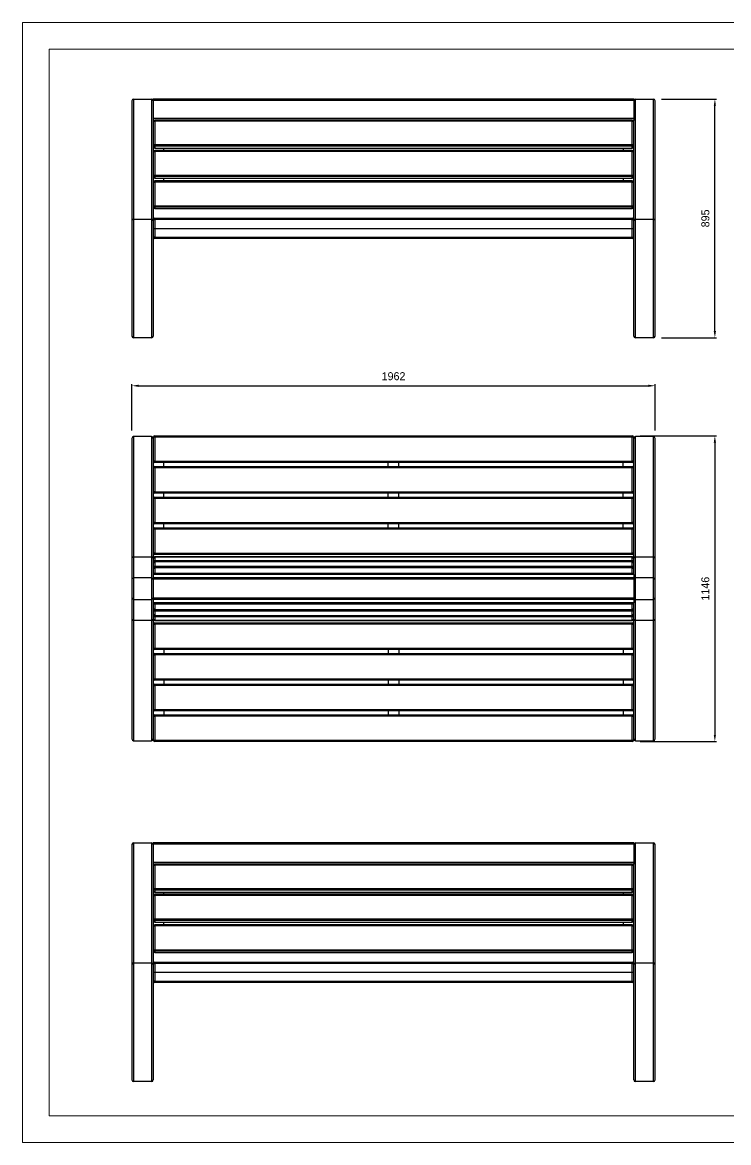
# Model space of a CAD drawing. Header units: millimetres. Extents: x 6705 to 12645, y -2836 to 1364.
# Drawn here: x 6705 to 9353, y -2836 to 1364 of the extents above; entities that cross this region are included whole.
import ezdxf

# ---------------------------------------------------------------- set-up
doc = ezdxf.new("R2010")
doc.units = ezdxf.units.MM
doc.header["$PDSIZE"] = -1
doc.layers.add('tabelka', color=155, linetype='Continuous')
doc.layers.add('WYMIAR', color=96, linetype='Continuous')
doc.dimstyles.new('1-1', dxfattribs={"dimtxt": 30, "dimasz": 25, "dimexe": 6.25, "dimexo": 30, "dimgap": 20.625, "dimtad": 1, "dimdec": 1, "dimtxsty": 'Standard', "dimcen": 0, "dimclrd": 2, "dimclre": 2, "dimclrt": 2, "dimadec": 0, "dimazin": 0, "dimtfac": 1, "dimtdec": 1, "dimtmove": 0, "dimatfit": 3, "dimfxl": 0, "dimarcsym": 0})

# ---------------------------------------------------------------- blocks, each defined once
blk = doc.blocks.new('front')
for p, q in [((2468.8, 1908.2), (2468.8, 1458.2)), ((2475.2, 1914.6), (2475.2, 1464.6)), ((2475.2, 1914.6), (2542.4, 1914.6)), ((2542.4, 1914.6), (2542.4, 1464.6)), ((4350.8, 1914.6), (2548.8, 1914.6)), ((2548.8, 1914.6), (2548.8, 1909.6)), ((4350.8, 1909.6), (2548.8, 1909.6)), ((2548.8, 1909.6), (2548.8, 1841.7)), ((4350.8, 1914.6), (4350.8, 1909.6)), ((4350.8, 1909.6), (4350.8, 1841.7)), ((4357.2, 1464.6), (4357.2, 1914.6)), ((4357.2, 1914.6), (4424.4, 1914.6)), ((4424.4, 1464.6), (4424.4, 1914.6)), ((4430.8, 1458.2), (4430.8, 1908.2)), ((4350.8, 1841.7), (2548.8, 1841.7)), ((2548.8, 1841.7), (2548.8, 1834.8)), ((2548.8, 1834.8), (2548.8, 1834.7)), ((2552, 1834.8), (2548.8, 1834.8)), ((2548.8, 1834.7), (2548.8, 1458.2)), ((2550.5, 1833.2), (2548.8, 1833.2)), ((2549.8, 1829.7), (2548.8, 1829.7)), ((2549.8, 1743), (2549.8, 1830.6)), ((4344.8, 1835.6), (2554.8, 1835.6)), ((2554.8, 1835.6), (2554.8, 1831.8)), ((2554.8, 1831.8), (2554.8, 1744.2)), ((4344.8, 1831.8), (2554.8, 1831.8)), ((4344.8, 1831.8), (4344.8, 1835.6)), ((4344.8, 1744.2), (4344.8, 1831.8)), ((4350.8, 1834.8), (4347.6, 1834.8)), ((4350.8, 1833.2), (4349.1, 1833.2)), ((4349.8, 1830.6), (4349.8, 1743)), ((4350.8, 1829.7), (4349.8, 1829.7)), ((4350.8, 1841.7), (4350.8, 1834.8)), ((4350.8, 1834.8), (4350.8, 1834.7)), ((4350.8, 1458.2), (4350.8, 1834.7)), ((2549.8, 1735.5), (2549.8, 1743)), ((2554.8, 1744.2), (4344.8, 1744.2)), ((2554.8, 1738.1), (2554.8, 1744.2)), ((4344.8, 1738.1), (2554.8, 1738.1)), ((2554.8, 1738.1), (2554.8, 1730.6)), ((2554.8, 1730.6), (4344.8, 1730.6)), ((4344.8, 1722.2), (2554.8, 1722.2)), ((2554.8, 1722.2), (2554.8, 1718.1)), ((2588.8, 1722.2), (2588.8, 1730.6)), ((4310.8, 1730.6), (4310.8, 1722.2)), ((4344.8, 1744.2), (4344.8, 1738.1)), ((4344.8, 1730.6), (4344.8, 1738.1)), ((4344.8, 1718.1), (4344.8, 1722.2)), ((4349.8, 1743), (4349.8, 1735.5)), ((2549.8, 1628.8), (2549.8, 1717.2)), ((2554.8, 1718.1), (2554.8, 1629.7)), ((4344.8, 1718.1), (2554.8, 1718.1)), ((4344.8, 1629.7), (4344.8, 1718.1)), ((4349.8, 1717.2), (4349.8, 1628.8)), ((2549.8, 1622.6), (2549.8, 1628.8)), ((2549.8, 1513.7), (2549.8, 1602.7)), ((2554.8, 1629.7), (4344.8, 1629.7)), ((2554.8, 1623.9), (2554.8, 1629.7)), ((4344.8, 1623.9), (2554.8, 1623.9)), ((2554.8, 1623.9), (2554.8, 1617.7)), ((2554.8, 1617.7), (4344.8, 1617.7)), ((4344.8, 1607.7), (2554.8, 1607.7)), ((2554.8, 1607.7), (2554.8, 1603.5)), ((2554.8, 1603.5), (2554.8, 1514.4)), ((4344.8, 1603.5), (2554.8, 1603.5)), ((2588.8, 1607.7), (2588.8, 1617.7)), ((4310.8, 1617.7), (4310.8, 1607.7)), ((4344.8, 1629.7), (4344.8, 1623.9)), ((4344.8, 1617.7), (4344.8, 1623.9)), ((4344.8, 1603.5), (4344.8, 1607.7)), ((4344.8, 1514.4), (4344.8, 1603.5)), ((4349.8, 1628.8), (4349.8, 1622.6)), ((4349.8, 1602.7), (4349.8, 1513.7)), ((2549.8, 1508.9), (2549.8, 1513.7)), ((2554.8, 1514.4), (4344.8, 1514.4)), ((2554.8, 1508.7), (2554.8, 1514.4)), ((4344.8, 1514.4), (4344.8, 1508.7)), ((4349.8, 1513.7), (4349.8, 1508.9)), ((2548.8, 1505.6), (2551, 1505.6)), ((2548.8, 1505.1), (2551.6, 1505.1)), ((4344.8, 1508.7), (2554.8, 1508.7)), ((2554.8, 1508.7), (2554.8, 1503.9)), ((2554.8, 1503.9), (4344.8, 1503.9)), ((4344.8, 1503.9), (4344.8, 1508.7)), ((4348.1, 1505.1), (4350.8, 1505.1)), ((4348.6, 1505.6), (4350.8, 1505.6)), ((2468.8, 1458.2), (2468.8, 1026)), ((2475.2, 1464.6), (2475.2, 1019.6)), ((2475.2, 1464.6), (2542.4, 1464.6)), ((2542.4, 1464.6), (2542.4, 1019.6)), ((2548.8, 1458.2), (2548.8, 1026)), ((2548.8, 1429.6), (2549.8, 1429.6)), ((2549.8, 1429.6), (2549.8, 1462.6)), ((2549.8, 1462.6), (2554.8, 1462.6)), ((2549.8, 1396.6), (2549.8, 1429.6)), ((2549.8, 1429.6), (2554.8, 1429.6)), ((2554.8, 1467.6), (4344.8, 1467.6)), ((2554.8, 1462.6), (2554.8, 1467.6)), ((4344.8, 1462.6), (2554.8, 1462.6)), ((2554.8, 1462.6), (2554.8, 1429.6)), ((2554.8, 1429.6), (2554.8, 1396.6)), ((2554.8, 1429.6), (4344.8, 1429.6)), ((4344.8, 1467.6), (4344.8, 1462.6)), ((4344.8, 1429.6), (4344.8, 1462.6)), ((4344.8, 1462.6), (4349.8, 1462.6)), ((4344.8, 1396.6), (4344.8, 1429.6)), ((4344.8, 1429.6), (4349.8, 1429.6)), ((4349.8, 1462.6), (4349.8, 1429.6)), ((4349.8, 1429.6), (4349.8, 1396.6)), ((4350.8, 1429.6), (4349.8, 1429.6)), ((4350.8, 1026), (4350.8, 1458.2)), ((4357.2, 1019.6), (4357.2, 1464.6)), ((4357.2, 1464.6), (4424.4, 1464.6)), ((4424.4, 1019.6), (4424.4, 1464.6)), ((4430.8, 1026), (4430.8, 1458.2)), ((2549.8, 1405.6), (2548.8, 1405.6)), ((2554.8, 1396.6), (2549.8, 1396.6)), ((2554.8, 1396.6), (2554.8, 1391.6)), ((2554.8, 1396.6), (4344.8, 1396.6)), ((4344.8, 1391.6), (2554.8, 1391.6)), ((4344.8, 1396.6), (4344.8, 1391.6)), ((4344.8, 1396.6), (4349.8, 1396.6)), ((4349.8, 1405.6), (4350.8, 1405.6)), ((2542.4, 1019.6), (2475.2, 1019.6)), ((4424.4, 1019.6), (4357.2, 1019.6))]:
    blk.add_line(p, q)
at = {"flags": 128}
for points in [[(2549.8, 1830.6), (2549.9, 1830.8), (2550.2, 1831.1), (2550.7, 1831.3), (2551.3, 1831.4), (2552, 1831.6), (2552.9, 1831.7), (2553.8, 1831.7), (2554.8, 1831.8)], [(4344.8, 1831.8), (4345.8, 1831.7), (4346.7, 1831.7), (4347.6, 1831.6), (4348.3, 1831.4), (4349, 1831.3), (4349.4, 1831.1), (4349.7, 1830.8), (4349.8, 1830.6)], [(2549.8, 1743), (2549.9, 1743.2), (2550.2, 1743.5), (2550.7, 1743.7), (2551.3, 1743.8), (2552, 1744), (2552.9, 1744.1), (2553.8, 1744.1), (2554.8, 1744.2)], [(4344.8, 1744.2), (4345.8, 1744.1), (4346.7, 1744.1), (4347.6, 1744), (4348.3, 1743.8), (4349, 1743.7), (4349.4, 1743.5), (4349.7, 1743.2), (4349.8, 1743)], [(2549.8, 1717.2), (2549.9, 1717.4), (2550.2, 1717.5), (2550.7, 1717.7), (2551.3, 1717.8), (2552, 1718), (2552.9, 1718), (2553.8, 1718.1), (2554.8, 1718.1)], [(4344.8, 1718.1), (4345.8, 1718.1), (4346.7, 1718), (4347.6, 1718), (4348.3, 1717.8), (4349, 1717.7), (4349.4, 1717.5), (4349.7, 1717.4), (4349.8, 1717.2)], [(2549.8, 1628.8), (2549.9, 1629), (2550.2, 1629.1), (2550.7, 1629.3), (2551.3, 1629.4), (2552, 1629.6), (2552.9, 1629.6), (2553.8, 1629.7), (2554.8, 1629.7)], [(2549.8, 1602.7), (2549.9, 1602.9), (2550.2, 1603), (2550.7, 1603.1), (2551.3, 1603.2), (2552, 1603.3), (2552.9, 1603.4), (2553.8, 1603.4), (2554.8, 1603.5)], [(4344.8, 1629.7), (4345.8, 1629.7), (4346.7, 1629.6), (4347.6, 1629.6), (4348.3, 1629.4), (4349, 1629.3), (4349.4, 1629.1), (4349.7, 1629), (4349.8, 1628.8)], [(4344.8, 1603.5), (4345.8, 1603.4), (4346.7, 1603.4), (4347.6, 1603.3), (4348.3, 1603.2), (4349, 1603.1), (4349.4, 1603), (4349.7, 1602.9), (4349.8, 1602.7)], [(2549.8, 1513.7), (2549.9, 1513.8), (2550.2, 1514), (2550.7, 1514.1), (2551.3, 1514.2), (2552, 1514.3), (2552.9, 1514.4), (2553.8, 1514.4), (2554.8, 1514.4)], [(4344.8, 1514.4), (4345.8, 1514.4), (4346.7, 1514.4), (4347.6, 1514.3), (4348.3, 1514.2), (4349, 1514.1), (4349.4, 1514), (4349.7, 1513.8), (4349.8, 1513.7)]]:
    blk.add_lwpolyline(points, dxfattribs=at)
for centre, radius, start, end in [((2475.2, 1908.2), 6.4, 90, 180), ((2542.4, 1908.2), 6.4, 0, 90), ((4357.2, 1908.2), 6.4, 90, 180), ((4424.4, 1908.2), 6.4, 0, 90), ((2554.8, 1830.6), 5, 90, 180), ((4344.8, 1830.6), 5, 0, 90), ((2554.7, 1743.1), 4.93, 180.7825, 270.7631), ((2554.7, 1735.5), 4.93, 180.7819, 270.7638), ((2554.8, 1717.2), 5, 90, 180), ((4344.9, 1743.1), 4.93, 269.2369, 359.2175), ((4344.9, 1735.5), 4.93, 269.2362, 359.2181), ((4344.8, 1717.2), 5, 0, 90), ((2554.8, 1628.8), 4.96, 180.519, 270.5106), ((2554.8, 1622.6), 4.96, 180.5187, 270.5116), ((2554.8, 1602.7), 5, 90, 180), ((4344.9, 1628.8), 4.96, 269.4894, 359.481), ((4344.9, 1622.6), 4.96, 269.4884, 359.4813), ((4344.8, 1602.7), 5, 0, 90), ((2554.8, 1513.7), 4.97, 180.311, 270.3084), ((4344.8, 1513.7), 4.97, 269.6916, 359.689), ((2554.8, 1508.9), 4.97, 180.311, 270.3084), ((4344.8, 1508.9), 4.97, 269.6916, 359.689), ((2475.2, 1458.2), 6.4, 90, 180), ((2542.4, 1458.2), 6.4, 0, 90), ((2554.8, 1462.6), 5, 90, 180), ((4344.8, 1462.6), 5, 0, 90), ((4357.2, 1458.2), 6.4, 90, 180), ((4424.4, 1458.2), 6.4, 0, 90), ((2554.8, 1396.6), 5, 180, 270), ((4344.8, 1396.6), 5, 270, 0), ((2475.2, 1026), 6.4, 180, 270), ((2542.4, 1026), 6.4, 270, 0), ((4357.2, 1026), 6.4, 180, 270), ((4424.4, 1026), 6.4, 270, 360)]:
    blk.add_arc(centre, radius, start, end)
blk = doc.blocks.new('rzut')
for p, q in [((2468.8, -814.3), (2468.8, -1263.9)), ((2542.4, -807.9), (2475.2, -807.9)), ((2475.2, -807.9), (2475.2, -1258.6)), ((2542.4, -807.9), (2542.4, -1258.6)), ((2548.8, -814.3), (2548.8, -1263.9)), ((2549.8, -899.9), (2549.8, -809.9)), ((2554.8, -809.9), (2549.8, -809.9)), ((2554.8, -809.9), (2554.8, -804.9)), ((2554.8, -804.9), (4344.8, -804.9)), ((4344.8, -809.9), (2554.8, -809.9)), ((2554.8, -809.9), (2554.8, -899.9)), ((4344.8, -804.9), (4344.8, -809.9)), ((4344.8, -899.9), (4344.8, -809.9)), ((4349.8, -809.9), (4344.8, -809.9)), ((4349.8, -809.9), (4349.8, -899.9)), ((4350.8, -1263.9), (4350.8, -814.3)), ((4424.4, -807.9), (4357.2, -807.9)), ((4357.2, -1258.6), (4357.2, -807.9)), ((4424.4, -1258.6), (4424.4, -807.9)), ((4430.8, -1263.9), (4430.8, -814.3)), ((2548.8, -842.9), (2549.8, -842.9)), ((2548.8, -846.9), (2549.8, -846.9)), ((4350.8, -842.9), (4349.8, -842.9)), ((4350.8, -846.9), (4349.8, -846.9)), ((2554.8, -899.9), (2549.8, -899.9)), ((2554.8, -899.9), (4344.8, -899.9)), ((2554.8, -899.9), (2554.8, -904.9)), ((4344.8, -904.9), (2554.8, -904.9)), ((2554.8, -924.9), (2554.8, -919.9)), ((2554.8, -919.9), (4344.8, -919.9)), ((2588.8, -919.9), (2588.8, -904.9)), ((3429.8, -919.9), (3429.8, -904.9)), ((3469.8, -919.9), (3469.8, -904.9)), ((4310.8, -919.9), (4310.8, -904.9)), ((4349.8, -899.9), (4344.8, -899.9)), ((4344.8, -904.9), (4344.8, -899.9)), ((4344.8, -919.9), (4344.8, -924.9)), ((2554.8, -924.9), (2549.8, -924.9)), ((2549.8, -1014.9), (2549.8, -924.9)), ((4344.8, -924.9), (2554.8, -924.9)), ((2554.8, -924.9), (2554.8, -1014.9)), ((4349.8, -924.9), (4344.8, -924.9)), ((4344.8, -1014.9), (4344.8, -924.9)), ((4349.8, -924.9), (4349.8, -1014.9)), ((2554.8, -1014.9), (2549.8, -1014.9)), ((2554.8, -1039.9), (2549.8, -1039.9)), ((2549.8, -1129.9), (2549.8, -1039.9)), ((2554.8, -1014.9), (4344.8, -1014.9)), ((2554.8, -1014.9), (2554.8, -1019.9)), ((4344.8, -1019.9), (2554.8, -1019.9)), ((2554.8, -1039.9), (2554.8, -1034.9)), ((2554.8, -1034.9), (4344.8, -1034.9)), ((4344.8, -1039.9), (2554.8, -1039.9)), ((2554.8, -1039.9), (2554.8, -1129.9)), ((2588.8, -1034.9), (2588.8, -1019.9)), ((3429.8, -1034.9), (3429.8, -1019.9)), ((3469.8, -1034.9), (3469.8, -1019.9)), ((4310.8, -1034.9), (4310.8, -1019.9)), ((4349.8, -1014.9), (4344.8, -1014.9)), ((4344.8, -1019.9), (4344.8, -1014.9)), ((4344.8, -1034.9), (4344.8, -1039.9)), ((4349.8, -1039.9), (4344.8, -1039.9)), ((4344.8, -1129.9), (4344.8, -1039.9)), ((4349.8, -1039.9), (4349.8, -1129.9)), ((2554.8, -1129.9), (2549.8, -1129.9)), ((2554.8, -1129.9), (4344.8, -1129.9)), ((2554.8, -1129.9), (2554.8, -1134.9)), ((4349.8, -1129.9), (4344.8, -1129.9)), ((4344.8, -1134.9), (4344.8, -1129.9)), ((2554.8, -1154.9), (2549.8, -1154.9)), ((2549.8, -1244.9), (2549.8, -1154.9)), ((4344.8, -1134.9), (2554.8, -1134.9)), ((2554.8, -1154.9), (2554.8, -1149.9)), ((2554.8, -1149.9), (4344.8, -1149.9)), ((4344.8, -1154.9), (2554.8, -1154.9)), ((2554.8, -1154.9), (2554.8, -1244.9)), ((2588.8, -1149.9), (2588.8, -1134.9)), ((3429.8, -1149.9), (3429.8, -1134.9)), ((3469.8, -1149.9), (3469.8, -1134.9)), ((4310.8, -1149.9), (4310.8, -1134.9)), ((4344.8, -1149.9), (4344.8, -1154.9)), ((4344.8, -1244.9), (4344.8, -1154.9)), ((4349.8, -1154.9), (4344.8, -1154.9)), ((4349.8, -1154.9), (4349.8, -1244.9)), ((2475.2, -1258.6), (2475.2, -1337.9)), ((2475.2, -1258.6), (2542.4, -1258.6)), ((2542.4, -1258.6), (2542.4, -1337.9)), ((2548.8, -1242.9), (2549.8, -1242.9)), ((2554.8, -1244.9), (2549.8, -1244.9)), ((2554.8, -1244.9), (4344.8, -1244.9)), ((2554.8, -1244.9), (2554.8, -1249.9)), ((4344.8, -1249.9), (2554.8, -1249.9)), ((4344.8, -1259.1), (2554.8, -1259.1)), ((2554.8, -1259.2), (2554.8, -1259.1)), ((4344.8, -1259.2), (2554.8, -1259.2)), ((2554.8, -1259.2), (2554.8, -1272.3)), ((4349.8, -1244.9), (4344.8, -1244.9)), ((4344.8, -1249.9), (4344.8, -1244.9)), ((4344.8, -1259.1), (4344.8, -1259.2)), ((4344.8, -1272.3), (4344.8, -1259.2)), ((4350.8, -1242.9), (4349.8, -1242.9)), ((4357.2, -1337.9), (4357.2, -1258.6)), ((4357.2, -1258.6), (4424.4, -1258.6)), ((4424.4, -1337.9), (4424.4, -1258.6)), ((2468.8, -1263.9), (2468.8, -1343.3)), ((2548.8, -1263.9), (2548.8, -1325)), ((2549.8, -1296.3), (2548.8, -1296.3)), ((2549.8, -1277.3), (2549.8, -1264.1)), ((2549.8, -1281.7), (2549.8, -1277.3)), ((2549.8, -1298.6), (2549.8, -1281.7)), ((2549.8, -1304.1), (2549.8, -1298.6)), ((2554.8, -1272.3), (4344.8, -1272.3)), ((2554.8, -1272.3), (2554.8, -1276.7)), ((4344.8, -1276.7), (2554.8, -1276.7)), ((2554.8, -1276.8), (2554.8, -1276.7)), ((4344.8, -1276.8), (2554.8, -1276.8)), ((2554.8, -1276.8), (2554.8, -1293.7)), ((2554.8, -1293.7), (4344.8, -1293.7)), ((2554.8, -1293.7), (2554.8, -1299.1)), ((4344.8, -1299.1), (2554.8, -1299.1)), ((2554.8, -1299.3), (2554.8, -1299.1)), ((4344.8, -1299.3), (2554.8, -1299.3)), ((2554.8, -1299.3), (2554.8, -1319.9)), ((4344.8, -1276.7), (4344.8, -1272.3)), ((4344.8, -1276.7), (4344.8, -1276.8)), ((4344.8, -1293.7), (4344.8, -1276.8)), ((4344.8, -1299.1), (4344.8, -1293.7)), ((4344.8, -1299.1), (4344.8, -1299.3)), ((4344.8, -1319.9), (4344.8, -1299.3)), ((4349.8, -1264.1), (4349.8, -1277.3)), ((4349.8, -1277.3), (4349.8, -1281.7)), ((4349.8, -1281.7), (4349.8, -1298.6)), ((4350.8, -1296.3), (4349.8, -1296.3)), ((4349.8, -1298.6), (4349.8, -1304.1)), ((4350.8, -1325), (4350.8, -1263.9)), ((4430.8, -1343.3), (4430.8, -1263.9)), ((2468.8, -1343.3), (2468.8, -1412.5)), ((2542.4, -1337.9), (2475.2, -1337.9)), ((2475.2, -1337.9), (2475.2, -1417.9)), ((2542.4, -1337.9), (2542.4, -1417.9)), ((4350.8, -1325), (2548.8, -1325)), ((2548.8, -1325), (2548.8, -1325.1)), ((4350.8, -1325.1), (2548.8, -1325.1)), ((2548.8, -1325.1), (2548.8, -1337)), ((4350.8, -1337), (2548.8, -1337)), ((2548.8, -1337), (2548.8, -1342.9)), ((4350.8, -1342.9), (2548.8, -1342.9)), ((2548.8, -1342.9), (2548.8, -1412.9)), ((2549.8, -1324.8), (2549.8, -1304.1)), ((2549.8, -1325), (2549.8, -1324.8)), ((2549.8, -1324.8), (2549.9, -1325)), ((2554.8, -1319.9), (4344.8, -1319.9)), ((2554.8, -1319.9), (2554.8, -1325)), ((4344.8, -1325), (4344.8, -1319.9)), ((4349.7, -1325), (4349.8, -1324.8)), ((4349.8, -1304.1), (4349.8, -1324.8)), ((4349.8, -1324.8), (4349.8, -1325)), ((4350.8, -1325), (4350.8, -1325.1)), ((4350.8, -1325.1), (4350.8, -1337)), ((4350.8, -1337), (4350.8, -1342.9)), ((4350.8, -1342.9), (4350.8, -1412.9)), ((4424.4, -1337.9), (4357.2, -1337.9)), ((4357.2, -1417.9), (4357.2, -1337.9)), ((4424.4, -1417.9), (4424.4, -1337.9)), ((4430.8, -1412.5), (4430.8, -1343.3)), ((2468.8, -1412.5), (2468.8, -1491.9)), ((2475.2, -1417.9), (2542.4, -1417.9)), ((2475.2, -1417.9), (2475.2, -1497.3)), ((2542.4, -1417.9), (2542.4, -1497.3)), ((4350.8, -1412.9), (2548.8, -1412.9)), ((2548.8, -1412.9), (2548.8, -1418.8)), ((4350.8, -1418.8), (2548.8, -1418.8)), ((2548.8, -1418.8), (2548.8, -1430.8)), ((4350.8, -1412.9), (4350.8, -1418.8)), ((4350.8, -1418.8), (4350.8, -1430.8)), ((4357.2, -1417.9), (4424.4, -1417.9)), ((4357.2, -1497.3), (4357.2, -1417.9)), ((4424.4, -1497.3), (4424.4, -1417.9)), ((4430.8, -1491.9), (4430.8, -1412.5)), ((4350.8, -1430.8), (2548.8, -1430.8)), ((2548.8, -1430.8), (2548.8, -1430.9)), ((2548.8, -1430.9), (4350.8, -1430.9)), ((2548.8, -1430.9), (2548.8, -1491.9)), ((2548.8, -1459.6), (2549.8, -1459.6)), ((2549.8, -1431.1), (2549.8, -1430.9)), ((2549.9, -1430.9), (2549.8, -1431.1)), ((2549.8, -1451.7), (2549.8, -1431.1)), ((2549.8, -1457.2), (2549.8, -1451.7)), ((2549.8, -1474.1), (2549.8, -1457.2)), ((2554.8, -1430.9), (2554.8, -1435.9)), ((4344.8, -1435.9), (2554.8, -1435.9)), ((2554.8, -1435.9), (2554.8, -1456.6)), ((2554.8, -1456.6), (4344.8, -1456.6)), ((2554.8, -1456.7), (2554.8, -1456.6)), ((2554.8, -1456.7), (4344.8, -1456.7)), ((2554.8, -1456.7), (2554.8, -1462.1)), ((4344.8, -1462.1), (2554.8, -1462.1)), ((2554.8, -1462.1), (2554.8, -1479)), ((4344.8, -1435.9), (4344.8, -1430.9)), ((4344.8, -1456.6), (4344.8, -1435.9)), ((4344.8, -1456.6), (4344.8, -1456.7)), ((4344.8, -1462.1), (4344.8, -1456.7)), ((4344.8, -1479), (4344.8, -1462.1)), ((4349.8, -1431.1), (4349.7, -1430.9)), ((4349.8, -1430.9), (4349.8, -1431.1)), ((4349.8, -1431.1), (4349.8, -1451.7)), ((4349.8, -1451.7), (4349.8, -1457.2)), ((4349.8, -1457.2), (4349.8, -1474.1)), ((4349.8, -1459.6), (4350.8, -1459.6)), ((4350.8, -1430.8), (4350.8, -1430.9)), ((4350.8, -1491.9), (4350.8, -1430.9)), ((2468.8, -1491.9), (2468.8, -1941.5)), ((2542.4, -1497.3), (2475.2, -1497.3)), ((2475.2, -1497.3), (2475.2, -1947.9)), ((2542.4, -1497.3), (2542.4, -1947.9)), ((2548.8, -1491.9), (2548.8, -1941.5)), ((2549.8, -1478.5), (2549.8, -1474.1)), ((2549.8, -1491.7), (2549.8, -1478.5)), ((2549.8, -1510.9), (2554.8, -1510.9)), ((2549.8, -1600.9), (2549.8, -1510.9)), ((2554.8, -1479), (4344.8, -1479)), ((2554.8, -1479.1), (2554.8, -1479)), ((2554.8, -1479.1), (4344.8, -1479.1)), ((2554.8, -1479.1), (2554.8, -1483.5)), ((4344.8, -1483.5), (2554.8, -1483.5)), ((2554.8, -1483.5), (2554.8, -1496.6)), ((2554.8, -1496.6), (4344.8, -1496.6)), ((2554.8, -1496.7), (2554.8, -1496.6)), ((2554.8, -1496.7), (4344.8, -1496.7)), ((2554.8, -1505.9), (2554.8, -1510.9)), ((2554.8, -1505.9), (4344.8, -1505.9)), ((2554.8, -1510.9), (2554.8, -1600.9)), ((4344.8, -1510.9), (2554.8, -1510.9)), ((4344.8, -1479), (4344.8, -1479.1)), ((4344.8, -1483.5), (4344.8, -1479.1)), ((4344.8, -1496.6), (4344.8, -1483.5)), ((4344.8, -1496.6), (4344.8, -1496.7)), ((4344.8, -1510.9), (4344.8, -1505.9)), ((4344.8, -1510.9), (4349.8, -1510.9)), ((4344.8, -1600.9), (4344.8, -1510.9)), ((4349.8, -1474.1), (4349.8, -1478.5)), ((4349.8, -1478.5), (4349.8, -1491.7)), ((4349.8, -1510.9), (4349.8, -1600.9)), ((4350.8, -1941.5), (4350.8, -1491.9)), ((4424.4, -1497.3), (4357.2, -1497.3)), ((4357.2, -1947.9), (4357.2, -1497.3)), ((4424.4, -1947.9), (4424.4, -1497.3)), ((4430.8, -1941.5), (4430.8, -1491.9)), ((2548.8, -1512.9), (2549.8, -1512.9)), ((4350.8, -1512.9), (4349.8, -1512.9)), ((2549.8, -1600.9), (2554.8, -1600.9)), ((2549.8, -1625.9), (2554.8, -1625.9)), ((2549.8, -1715.9), (2549.8, -1625.9)), ((2554.8, -1600.9), (4344.8, -1600.9)), ((2554.8, -1605.9), (2554.8, -1600.9)), ((4344.8, -1605.9), (2554.8, -1605.9)), ((2554.8, -1620.9), (2554.8, -1625.9)), ((2554.8, -1620.9), (4344.8, -1620.9)), ((4344.8, -1625.9), (2554.8, -1625.9)), ((2554.8, -1625.9), (2554.8, -1715.9)), ((2588.8, -1605.9), (2588.8, -1620.9)), ((3429.8, -1605.9), (3429.8, -1620.9)), ((3469.8, -1605.9), (3469.8, -1620.9)), ((4310.8, -1605.9), (4310.8, -1620.9)), ((4344.8, -1600.9), (4349.8, -1600.9)), ((4344.8, -1600.9), (4344.8, -1605.9)), ((4344.8, -1625.9), (4344.8, -1620.9)), ((4344.8, -1625.9), (4349.8, -1625.9)), ((4344.8, -1715.9), (4344.8, -1625.9)), ((4349.8, -1625.9), (4349.8, -1715.9)), ((2549.8, -1715.9), (2554.8, -1715.9)), ((2554.8, -1715.9), (4344.8, -1715.9)), ((2554.8, -1720.9), (2554.8, -1715.9)), ((4344.8, -1720.9), (2554.8, -1720.9)), ((2588.8, -1720.9), (2588.8, -1735.9)), ((3429.8, -1720.9), (3429.8, -1735.9)), ((3469.8, -1720.9), (3469.8, -1735.9)), ((4310.8, -1720.9), (4310.8, -1735.9)), ((4344.8, -1715.9), (4349.8, -1715.9)), ((4344.8, -1715.9), (4344.8, -1720.9)), ((2549.8, -1740.9), (2554.8, -1740.9)), ((2549.8, -1830.9), (2549.8, -1740.9)), ((2554.8, -1735.9), (2554.8, -1740.9)), ((2554.8, -1735.9), (4344.8, -1735.9)), ((2554.8, -1740.9), (2554.8, -1830.9)), ((4344.8, -1740.9), (2554.8, -1740.9)), ((4344.8, -1740.9), (4344.8, -1735.9)), ((4344.8, -1830.9), (4344.8, -1740.9)), ((4344.8, -1740.9), (4349.8, -1740.9)), ((4349.8, -1740.9), (4349.8, -1830.9)), ((2549.8, -1830.9), (2554.8, -1830.9)), ((2554.8, -1830.9), (4344.8, -1830.9)), ((2554.8, -1835.9), (2554.8, -1830.9)), ((4344.8, -1835.9), (2554.8, -1835.9)), ((2588.8, -1835.9), (2588.8, -1850.9)), ((3429.8, -1835.9), (3429.8, -1850.9)), ((3469.8, -1835.9), (3469.8, -1850.9)), ((4310.8, -1835.9), (4310.8, -1850.9)), ((4344.8, -1830.9), (4349.8, -1830.9)), ((4344.8, -1830.9), (4344.8, -1835.9)), ((2549.8, -1855.9), (2554.8, -1855.9)), ((2549.8, -1945.9), (2549.8, -1855.9)), ((2554.8, -1850.9), (2554.8, -1855.9)), ((2554.8, -1850.9), (4344.8, -1850.9)), ((2554.8, -1855.9), (2554.8, -1945.9)), ((4344.8, -1855.9), (2554.8, -1855.9)), ((4344.8, -1855.9), (4344.8, -1850.9)), ((4344.8, -1855.9), (4349.8, -1855.9)), ((4344.8, -1945.9), (4344.8, -1855.9)), ((4349.8, -1855.9), (4349.8, -1945.9)), ((2548.8, -1908.9), (2549.8, -1908.9)), ((2548.8, -1912.9), (2549.8, -1912.9)), ((4350.8, -1908.9), (4349.8, -1908.9)), ((4350.8, -1912.9), (4349.8, -1912.9)), ((2475.2, -1947.9), (2542.4, -1947.9)), ((2549.8, -1945.9), (2554.8, -1945.9)), ((2554.8, -1945.9), (4344.8, -1945.9)), ((2554.8, -1950.9), (2554.8, -1945.9)), ((4344.8, -1950.9), (2554.8, -1950.9)), ((4344.8, -1945.9), (4349.8, -1945.9)), ((4344.8, -1945.9), (4344.8, -1950.9)), ((4357.2, -1947.9), (4424.4, -1947.9))]:
    blk.add_line(p, q)
at = {"flags": 128}
for points in [[(2549.8, -1298.6), (2549.9, -1298.8), (2550.2, -1299), (2550.7, -1299.1), (2551.3, -1299.3), (2552, -1299.4), (2552.9, -1299.5), (2552.9, -1299.5)], [(4346.7, -1299.5), (4346.7, -1299.5), (4347.6, -1299.4), (4348.3, -1299.3), (4349, -1299.1), (4349.4, -1299), (4349.7, -1298.8), (4349.8, -1298.6)], [(2552.9, -1456.3), (2552.9, -1456.3), (2552, -1456.4), (2551.3, -1456.5), (2550.7, -1456.7), (2550.2, -1456.8), (2549.9, -1457), (2549.8, -1457.2)], [(4349.8, -1457.2), (4349.7, -1457), (4349.4, -1456.8), (4349, -1456.7), (4348.3, -1456.5), (4347.6, -1456.4), (4346.7, -1456.3), (4346.7, -1456.3)]]:
    blk.add_lwpolyline(points, dxfattribs=at)
for centre, radius, start, end in [((2475.2, -814.3), 6.4, 90, 180), ((2542.4, -814.3), 6.4, 0, 90), ((2554.8, -809.9), 5, 90, 180), ((4344.8, -809.9), 5, 0, 90), ((4357.2, -814.3), 6.4, 90, 180), ((4424.4, -814.3), 6.4, 0, 90), ((2554.8, -899.9), 5, 180, 270), ((2554.8, -924.9), 5, 90, 180), ((4344.8, -899.9), 5, 270, 0), ((4344.8, -924.9), 5, 360, 90), ((2554.8, -1014.9), 5, 180, 270), ((2554.8, -1039.9), 5, 90, 180), ((4344.8, -1014.9), 5, 270, 0), ((4344.8, -1039.9), 5, 0, 90), ((2554.8, -1129.9), 5, 180, 270), ((4344.8, -1129.9), 5, 270, 0), ((2554.8, -1154.9), 5, 90, 180), ((4344.8, -1154.9), 5, 360, 90), ((2554.8, -1244.9), 5, 180, 270), ((2554.8, -1264.1), 5, 90, 180), ((2554.8, -1264.2), 4.97, 89.6913, 179.6893), ((4344.8, -1244.9), 5, 270, 0), ((4344.8, -1264.1), 5, 360, 90), ((4344.8, -1264.2), 4.97, 0.3107, 90.3087), ((2554.8, -1277.3), 4.97, 89.6913, 179.6892), ((2554.8, -1281.7), 5, 90, 180), ((2554.8, -1281.7), 4.96, 89.4892, 179.4811), ((2551.6, -1274.8), 3.07, 234.7178, 270.7446), ((2554.8, -1298.7), 4.96, 89.4892, 179.4811), ((2554.8, -1304.1), 5, 90, 180), ((2554.7, -1304.2), 4.93, 89.2368, 179.2174), ((4344.8, -1277.3), 4.97, 0.3108, 90.3087), ((4344.8, -1281.7), 5, 0, 90), ((4344.9, -1281.7), 4.96, 0.5189, 90.5108), ((4344.9, -1298.7), 4.96, 0.5189, 90.5108), ((4344.8, -1304.1), 5, 0, 90), ((4344.9, -1304.2), 4.93, 0.7826, 90.7632), ((4348.2, -1275.2), 2.7, 266.6898, 307.8478), ((2554.7, -1324.8), 4.93, 89.2369, 179.2173), ((4344.9, -1324.8), 4.93, 0.7827, 90.7631), ((2554.7, -1431), 4.93, 180.7827, 270.7631), ((2554.8, -1451.7), 5, 180, 270), ((2554.7, -1451.6), 4.93, 180.7826, 270.7632), ((2554.8, -1457.2), 4.96, 180.5189, 270.5108), ((4344.9, -1431), 4.93, 269.2369, 359.2173), ((4344.8, -1451.7), 5, 270, 0), ((4344.9, -1451.6), 4.93, 269.2368, 359.2174), ((4344.9, -1457.2), 4.96, 269.4892, 359.4811), ((2554.8, -1474.1), 5, 180, 270), ((2554.8, -1474.1), 4.96, 180.5189, 270.5108), ((2551.5, -1480.7), 2.7, 86.6898, 127.8478), ((2554.8, -1478.5), 4.97, 180.3108, 270.3087), ((2554.8, -1491.7), 5, 180, 270), ((2554.8, -1491.7), 4.97, 180.3107, 270.3087), ((2554.8, -1510.9), 5, 90, 180), ((4344.8, -1474.1), 5, 270, 0), ((4344.9, -1474.1), 4.96, 269.4892, 359.4811), ((4344.8, -1478.5), 4.97, 269.6913, 359.6892), ((4344.8, -1491.7), 5, 270, 0), ((4344.8, -1491.7), 4.97, 269.6913, 359.6893), ((4344.8, -1510.9), 5, 0, 90), ((4348, -1481), 3.07, 54.7178, 90.7446), ((2554.8, -1600.9), 5, 180, 270), ((2554.8, -1625.9), 5, 90, 180), ((4344.8, -1600.9), 5, 270, 0), ((4344.8, -1625.9), 5, 0, 90), ((2554.8, -1715.9), 5, 180, 270), ((4344.8, -1715.9), 5, 270, 0), ((2554.8, -1740.9), 5, 90, 180), ((4344.8, -1740.9), 5, 0, 90), ((2554.8, -1830.9), 5, 180, 270), ((4344.8, -1830.9), 5, 270, 0), ((2554.8, -1855.9), 5, 90, 180), ((4344.8, -1855.9), 5, 0, 90), ((2475.2, -1941.5), 6.4, 180, 270), ((2542.4, -1941.5), 6.4, 270, 0), ((2554.8, -1945.9), 5, 180, 270), ((4344.8, -1945.9), 5, 270, 0), ((4357.2, -1941.5), 6.4, 180, 270), ((4424.4, -1941.5), 6.4, 270, 0)]:
    blk.add_arc(centre, radius, start, end)
for centre, start_param, end_param in [((2475.2, -1263.9), 1.570796, 3.141593), ((2475.2, -1263.9), 1.570796, 3.141593), ((2542.4, -1263.9), 0, 1.570796), ((2542.4, -1263.9), 0, 1.570796), ((4357.2, -1263.9), 1.570796, 3.141593), ((4357.2, -1263.9), 1.570796, 3.141593), ((4424.4, -1263.9), 0, 1.570796), ((4424.4, -1263.9), 0, 1.570796), ((2475.2, -1343.3), 1.570796, 3.141593), ((2475.2, -1343.3), 1.570796, 3.141593), ((2542.4, -1343.3), 0, 1.570796), ((2542.4, -1343.3), 0, 1.570796), ((4357.2, -1343.3), 1.570796, 3.141593), ((4357.2, -1343.3), 1.570796, 3.141593), ((4424.4, -1343.3), 0, 1.570796), ((4424.4, -1343.3), 0, 1.570796), ((2475.2, -1412.5), 3.141593, 4.712389), ((2475.2, -1412.5), 3.141593, 4.712389), ((2542.4, -1412.5), 4.712389, 6.283185), ((2542.4, -1412.5), 4.712389, 6.283185), ((4357.2, -1412.5), 3.141593, 4.712389), ((4357.2, -1412.5), 3.141593, 4.712389), ((4424.4, -1412.5), 4.712389, 6.283185), ((4424.4, -1412.5), 4.712389, 6.283185), ((2475.2, -1491.9), 3.141593, 4.712389), ((2475.2, -1491.9), 3.141593, 4.712389), ((2542.4, -1491.9), 4.712389, 6.283185), ((2542.4, -1491.9), 4.712389, 6.283185), ((4357.2, -1491.9), 3.141593, 4.712389), ((4357.2, -1491.9), 3.141593, 4.712389), ((4424.4, -1491.9), 4.712389, 6.283185), ((4424.4, -1491.9), 4.712389, 6.283185)]:
    blk.add_ellipse(centre, major_axis=(6.4, 0), ratio=0.8391, start_param=start_param, end_param=end_param)
blk = doc.blocks.new('*D7')
at = {"layer": 'Defpoints', "color": 0}
for p in [(9071.1, 1076.7), (9301.5, 1076.7), (9071.1, 181.7)]:
    blk.add_point(p, dxfattribs=at)
at = {"layer": 'WYMIAR', "color": 2, "lineweight": -2}
for p, q in [((9101.1, 1076.7), (9307.7, 1076.7)), ((9301.5, 206.7), (9301.5, 1051.7)), ((9101.1, 181.7), (9307.7, 181.7))]:
    blk.add_line(p, q, dxfattribs=at)
at = {"layer": 'WYMIAR', "color": 2}
for points in [[(9297.3, 1051.7), (9305.6, 1051.7), (9301.5, 1076.7)], [(9297.3, 206.7), (9305.6, 206.7), (9301.5, 181.7)]]:
    blk.add_solid(points, dxfattribs=at)
at = {"layer": 'WYMIAR', "color": 2, "insert": (9265.9, 629.2), "char_height": 30, "attachment_point": 5, "rotation": 90}
blk.add_mtext('895', dxfattribs=at)
blk = doc.blocks.new('*D9')
at = {"layer": 'Defpoints', "color": 0}
for p in [(8991.5, -186.1), (8991.5, -1332.1), (9301.5, -1332.1)]:
    blk.add_point(p, dxfattribs=at)
at = {"layer": 'WYMIAR', "color": 2, "lineweight": -2}
for p, q in [((9021.5, -186.1), (9307.7, -186.1)), ((9301.5, -211.1), (9301.5, -1307.1)), ((9021.5, -1332.1), (9307.7, -1332.1))]:
    blk.add_line(p, q, dxfattribs=at)
at = {"layer": 'WYMIAR', "color": 2}
for points in [[(9297.3, -211.1), (9305.6, -211.1), (9301.5, -186.1)], [(9297.3, -1307.1), (9305.6, -1307.1), (9301.5, -1332.1)]]:
    blk.add_solid(points, dxfattribs=at)
at = {"layer": 'WYMIAR', "color": 2, "insert": (9265.9, -759.1), "char_height": 30, "attachment_point": 5, "rotation": 90}
blk.add_mtext('1146', dxfattribs=at)
blk = doc.blocks.new('*D10')
at = {"layer": 'Defpoints', "color": 0}
for p in [(9077.5, 1.7), (7115.5, -195.5), (9077.5, -195.5)]:
    blk.add_point(p, dxfattribs=at)
at = {"layer": 'WYMIAR', "color": 2, "lineweight": -2}
for p, q in [((7115.5, -165.5), (7115.5, 7.9)), ((7140.5, 1.7), (9052.5, 1.7)), ((9077.5, -165.5), (9077.5, 7.9))]:
    blk.add_line(p, q, dxfattribs=at)
at = {"layer": 'WYMIAR', "color": 2}
for points in [[(7140.5, 5.8), (7140.5, -2.5), (7115.5, 1.7)], [(9052.5, 5.8), (9052.5, -2.5), (9077.5, 1.7)]]:
    blk.add_solid(points, dxfattribs=at)
at = {"layer": 'WYMIAR', "color": 2, "insert": (8096.5, 37.3), "char_height": 30, "attachment_point": 5}
blk.add_mtext('1962', dxfattribs=at)

msp = doc.modelspace()

# ---------------------------------------------------------------- linework, layer by layer
at = {"layer": 'tabelka', "lineweight": 5}
for points in [[(6704.71, 1364.08), (12644.71, 1364.08), (12644.71, -2835.92), (6704.71, -2835.92)], [(6804.71, 1264.08), (12544.71, 1264.08), (12544.71, -2735.92), (6804.71, -2735.92)]]:
    msp.add_lwpolyline(points, close=True, dxfattribs=at)

# ---------------------------------------------------------------- block references
for name, p in [('front', (4646.73, -837.94)), ('rzut', (4646.73, 618.86)), ('front', (4646.73, -3626.97))]:
    msp.add_blockref(name, p)

# ---------------------------------------------------------------- dimensions: what is measured, and where the dimension line sits
at = {"layer": 'WYMIAR'}
for base, p1, p2, picture, middle in [((9301.48, 1076.67), (9071.14, 181.67), (9071.14, 1076.67), '*D7', (9265.86, 629.17)), ((9301.48, -1332.05), (8991.54, -186.05), (8991.54, -1332.05), '*D9', (9265.86, -759.05))]:
    dim = msp.add_linear_dim(base=base, p1=p1, p2=p2, angle=90, dimstyle='1-1', dxfattribs=at)
    dim.commit()
    dim.dimension.update_dxf_attribs({"geometry": picture, "text_midpoint": middle})
dim = msp.add_linear_dim(base=(9077.54, 1.67), p1=(7115.54, -195.45), p2=(9077.54, -195.45), dimstyle='1-1', dxfattribs=at)
dim.commit()
dim.dimension.update_dxf_attribs({"geometry": '*D10', "text_midpoint": (8096.54, 37.3)})

doc.saveas('drawing.dxf')
